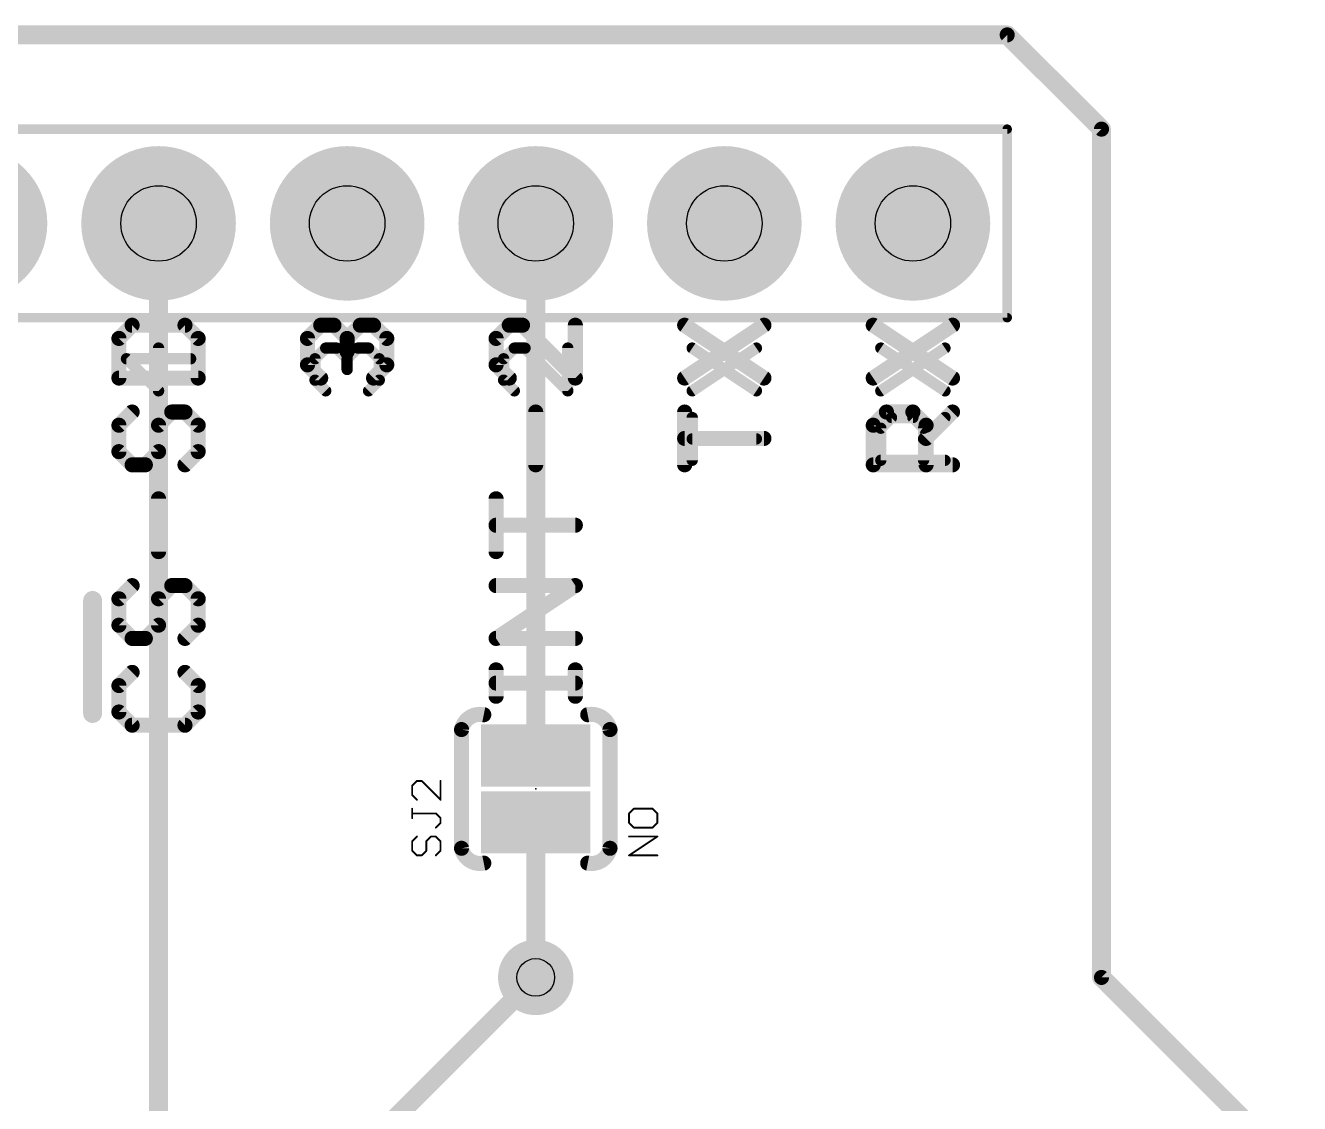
# Model space of a CAD drawing. Extents: x -27 to 80, y -11 to 53.
# Drawn here: x 42.66 to 59.82, y 38.94 to 53.47 of the extents above; entities that cross this region are included whole.
import ezdxf

# ---------------------------------------------------------------- set-up
doc = ezdxf.new("R2010")
doc.units = 0
for name, color, linetype in [('1', 12, 'CONTINUOUS'), ('16', 132, 'CONTINUOUS'), ('17', 110, 'CONTINUOUS'), ('18', 110, 'CONTINUOUS'), ('20', 53, 'CONTINUOUS'), ('21', 53, 'CONTINUOUS'), ('23', 53, 'CONTINUOUS'), ('25', 253, 'CONTINUOUS'), ('27', 253, 'CONTINUOUS'), ('29', 253, 'CONTINUOUS'), ('30', 253, 'CONTINUOUS'), ('44', 253, 'CONTINUOUS'), ('51', 53, 'CONTINUOUS')]:
    doc.layers.add(name, color=color, linetype=linetype)

# ---------------------------------------------------------------- blocks, each defined once
blk = doc.blocks.new('RECT')
blk.add_solid([(-0.5, -0.5), (0.5, -0.5), (-0.5, 0.5), (0.5, 0.5)])
blk = doc.blocks.new('ROUNDP')
at = {"const_width": 0.5}
blk.add_lwpolyline([(0, -0.25, 1), (0, 0.25, 1), (0, -0.25)], format="xyb", dxfattribs=at)
blk = doc.blocks.new('ROUNDV')
at = {"const_width": 0.5}
blk.add_lwpolyline([(0, -0.25, 1), (0, 0.25, 1), (0, -0.25)], format="xyb", dxfattribs=at)

msp = doc.modelspace()

# ---------------------------------------------------------------- linework, layer by layer
at = {"layer": '1', "const_width": 0.254}
for points in [[(2.54, 53.34), (55.88, 53.34)], [(55.88, 53.34), (57.15, 52.07)], [(57.15, 52.07), (57.15, 40.64)], [(44.45, 36.83), (44.45, 50.8)], [(49.53, 43.63), (49.53, 50.8)], [(49.53, 40.64), (49.53, 42.73)], [(57.15, 40.64), (59.69, 38.1)]]:
    msp.add_lwpolyline(points, dxfattribs=at)
at = {"layer": '1', "const_width": 0.127}
for points in [[(55.9249, 53.3849, 1), (55.8351, 53.2951)], [(55.88, 53.2765, 1), (55.88, 53.4035)], [(57.2135, 52.07, 1), (57.0865, 52.07)], [(57.1051, 52.0251, 1), (57.1949, 52.1149)], [(44.5135, 50.8, 1), (44.3865, 50.8)], [(49.5935, 50.8, 1), (49.4665, 50.8)], [(49.4665, 43.63, 1), (49.5935, 43.63)], [(49.5935, 42.73, 1), (49.4665, 42.73)], [(49.4665, 40.64, 1), (49.5935, 40.64)], [(57.1949, 40.6849, 1), (57.1051, 40.5951)], [(57.0865, 40.64, 1), (57.2135, 40.64)]]:
    msp.add_lwpolyline(points, format="xyb", dxfattribs=at)
at = {"layer": '16', "const_width": 0.254}
for points in [[(2.54, 53.34), (55.88, 53.34)], [(55.88, 53.34), (57.15, 52.07)], [(57.15, 52.07), (57.15, 40.64)], [(36.83, 27.94), (49.53, 40.64)], [(57.15, 40.64), (59.69, 38.1)]]:
    msp.add_lwpolyline(points, dxfattribs=at)
at = {"layer": '16', "const_width": 0.127}
for points in [[(55.9249, 53.3849, 1), (55.8351, 53.2951)], [(55.88, 53.2765, 1), (55.88, 53.4035)], [(57.2135, 52.07, 1), (57.0865, 52.07)], [(57.1051, 52.0251, 1), (57.1949, 52.1149)], [(49.5749, 40.5951, 1), (49.4851, 40.6849)], [(57.1949, 40.6849, 1), (57.1051, 40.5951)], [(57.0865, 40.64, 1), (57.2135, 40.64)]]:
    msp.add_lwpolyline(points, format="xyb", dxfattribs=at)
at = {"layer": '20', "const_width": 0.2032}
for points in [[(2.54, 53.34), (55.88, 53.34)], [(55.88, 53.34), (57.15, 52.07)], [(57.15, 52.07), (57.15, 40.64)], [(57.15, 40.64), (59.69, 38.1)]]:
    msp.add_lwpolyline(points, dxfattribs=at)
at = {"layer": '20', "const_width": 0.1016}
for points in [[(55.9159, 53.3759, 1), (55.8441, 53.3041)], [(55.88, 53.2892, 1), (55.88, 53.3908)], [(57.2008, 52.07, 1), (57.0992, 52.07)], [(57.1141, 52.0341, 1), (57.1859, 52.1059)], [(57.1859, 40.6759, 1), (57.1141, 40.6041)], [(57.0992, 40.64, 1), (57.2008, 40.64)]]:
    msp.add_lwpolyline(points, format="xyb", dxfattribs=at)
at = {"layer": '21'}
for points, const_width in [([(44.0936, 49.428), (43.9157, 49.25)], 0.2032), ([(44.8055, 49.428), (44.0936, 49.428)], 0.2032), ([(44.9834, 49.25), (44.8055, 49.428)], 0.2032), ([(46.4557, 49.2501), (46.6336, 49.428)], 0.2032), ([(46.6336, 49.428), (46.8116, 49.428)], 0.2032), ([(46.8116, 49.428), (46.9895, 49.2501)], 0.2032), ([(46.9895, 49.2501), (47.1675, 49.428)], 0.2032), ([(47.1675, 49.428), (47.3454, 49.428)], 0.2032), ([(47.3454, 49.428), (47.5234, 49.2501)], 0.2032), ([(49.1736, 49.428), (48.9957, 49.25)], 0.2032), ([(49.3516, 49.428), (49.1736, 49.428)], 0.2032), ([(50.0634, 48.7162), (49.3516, 49.428)], 0.2032), ([(50.0634, 49.428), (50.0634, 48.7162)], 0.2032), ([(51.5357, 48.7162), (52.6034, 49.428)], 0.2032), ([(51.5357, 49.428), (52.6034, 48.7162)], 0.2032), ([(54.0757, 48.7162), (55.1434, 49.428)], 0.2032), ([(54.0757, 49.428), (55.1434, 48.7162)], 0.2032), ([(43.9157, 49.25), (43.9157, 48.7162)], 0.2032), ([(44.9834, 48.7162), (44.9834, 49.25)], 0.2032), ([(46.4557, 48.8942), (46.4557, 49.2501)], 0.2032), ([(46.9895, 49.2501), (46.9895, 49.0721)], 0.2032), ([(47.5234, 49.2501), (47.5234, 48.8942)], 0.2032), ([(48.9957, 49.25), (48.9957, 48.8941)], 0.2032), ([(46.6336, 48.7162), (46.4557, 48.8942)], 0.2032), ([(47.5234, 48.8942), (47.3454, 48.7162)], 0.2032), ([(48.9957, 48.8941), (49.1736, 48.7162)], 0.2032), ([(43.9157, 48.7162), (44.9834, 48.7162)], 0.2032), ([(44.0936, 48.2586), (43.9157, 48.0807)], 0.2032), ([(44.4495, 48.0807), (44.6275, 48.2586)], 0.2032), ([(44.6275, 48.2586), (44.8055, 48.2586)], 0.2032), ([(44.8055, 48.2586), (44.9834, 48.0807)], 0.2032), ([(49.5295, 47.5468), (49.5295, 48.2586)], 0.2032), ([(51.5357, 47.5468), (51.5357, 48.2586)], 0.2032), ([(54.0757, 48.0807), (54.2536, 48.2586)], 0.2032), ([(54.2536, 48.2586), (54.6095, 48.2586)], 0.2032), ([(54.6095, 48.2586), (54.7875, 48.0807)], 0.2032), ([(54.7875, 47.9027), (55.1434, 48.2586)], 0.2032), ([(43.9157, 48.0807), (43.9157, 47.7247)], 0.2032), ([(44.4495, 47.7247), (44.4495, 48.0807)], 0.2032), ([(44.9834, 48.0807), (44.9834, 47.7247)], 0.2032), ([(54.0757, 47.5468), (54.0757, 48.0807)], 0.2032), ([(54.7875, 48.0807), (54.7875, 47.5468)], 0.2032), ([(52.6034, 47.9027), (51.5357, 47.9027)], 0.2032), ([(43.9157, 47.7247), (44.0936, 47.5468)], 0.2032), ([(44.2716, 47.5468), (44.4495, 47.7247)], 0.2032), ([(44.9834, 47.7247), (44.8055, 47.5468)], 0.2032), ([(44.0936, 47.5468), (44.2716, 47.5468)], 0.2032), ([(55.1434, 47.5468), (54.0757, 47.5468)], 0.2032), ([(44.4495, 46.3774), (44.4495, 47.0892)], 0.2032), ([(48.9957, 46.3774), (48.9957, 47.0892)], 0.2032), ([(50.0634, 46.7333), (48.9957, 46.7333)], 0.2032), ([(44.0936, 45.9198), (43.9157, 45.7419)], 0.2032), ([(44.4495, 45.7419), (44.6275, 45.9198)], 0.2032), ([(44.6275, 45.9198), (44.8055, 45.9198)], 0.2032), ([(44.8055, 45.9198), (44.9834, 45.7419)], 0.2032), ([(48.9957, 45.208), (50.0634, 45.9198)], 0.2032), ([(50.0634, 45.9198), (48.9957, 45.9198)], 0.2032), ([(43.561, 45.72), (43.561, 44.196)], 0.254), ([(43.9157, 45.7419), (43.9157, 45.386)], 0.2032), ([(44.4495, 45.386), (44.4495, 45.7419)], 0.2032), ([(44.9834, 45.7419), (44.9834, 45.386)], 0.2032), ([(43.9157, 45.386), (44.0936, 45.208)], 0.2032), ([(44.2716, 45.208), (44.4495, 45.386)], 0.2032), ([(44.9834, 45.386), (44.8055, 45.208)], 0.2032), ([(44.0936, 45.208), (44.2716, 45.208)], 0.2032), ([(50.0634, 45.208), (48.9957, 45.208)], 0.2032), ([(44.0936, 44.7504), (43.9157, 44.5725)], 0.2032), ([(44.9834, 44.5725), (44.8055, 44.7504)], 0.2032), ([(48.9957, 44.4284), (48.9957, 44.7843)], 0.2032), ([(50.0634, 44.4284), (50.0634, 44.7843)], 0.2032), ([(43.9157, 44.5725), (43.9157, 44.2166)], 0.2032), ([(44.9834, 44.2166), (44.9834, 44.5725)], 0.2032), ([(50.0634, 44.6064), (48.9957, 44.6064)], 0.2032), ([(43.9157, 44.2166), (44.0936, 44.0386)], 0.2032), ([(44.8055, 44.0386), (44.9834, 44.2166)], 0.2032), ([(44.0936, 44.0386), (44.8055, 44.0386)], 0.2032), ([(48.53, 42.38), (48.53, 43.98)], 0.2032), ([(50.53, 43.98), (50.53, 42.38)], 0.2032)]:
    msp.add_lwpolyline(points, dxfattribs=dict(at, const_width=const_width))
for points, const_width in [([(44.0936, 49.4788, 1), (44.0936, 49.3772)], 0.1016), ([(44.1296, 49.3921, 1), (44.0577, 49.4639)], 0.1016), ([(44.8414, 49.4639, 1), (44.7695, 49.3921)], 0.1016), ([(44.8055, 49.3772, 1), (44.8055, 49.4788)], 0.1016), ([(46.6336, 49.4788, 1), (46.6336, 49.3772)], 0.1016), ([(46.6696, 49.3921, 1), (46.5977, 49.4639)], 0.1016), ([(46.8475, 49.4639, 1), (46.7757, 49.3921)], 0.1016), ([(46.8116, 49.3772, 1), (46.8116, 49.4788)], 0.1016), ([(47.1675, 49.4788, 1), (47.1675, 49.3772)], 0.1016), ([(47.2034, 49.3921, 1), (47.1316, 49.4639)], 0.1016), ([(47.3814, 49.4639, 1), (47.3095, 49.3921)], 0.1016), ([(47.3454, 49.3772, 1), (47.3454, 49.4788)], 0.1016), ([(49.1736, 49.4788, 1), (49.1736, 49.3772)], 0.1016), ([(49.2096, 49.3921, 1), (49.1377, 49.4639)], 0.1016), ([(49.3875, 49.4639, 1), (49.3157, 49.3921)], 0.1016), ([(49.3516, 49.3772, 1), (49.3516, 49.4788)], 0.1016), ([(50.1142, 49.428, 1), (50.0126, 49.428)], 0.1016), ([(51.5639, 49.4703, 1), (51.5075, 49.3857)], 0.1016), ([(52.6316, 49.3857, 1), (52.5752, 49.4703)], 0.1016), ([(54.1039, 49.4703, 1), (54.0475, 49.3857)], 0.1016), ([(55.1716, 49.3857, 1), (55.1152, 49.4703)], 0.1016), ([(43.9665, 49.25, 1), (43.8649, 49.25)], 0.1016), ([(43.8798, 49.286, 1), (43.9516, 49.2141)], 0.1016), ([(45.0342, 49.25, 1), (44.9326, 49.25)], 0.1016), ([(44.9475, 49.2141, 1), (45.0193, 49.286)], 0.1016), ([(46.5065, 49.2501, 1), (46.4049, 49.2501)], 0.1016), ([(46.4198, 49.286, 1), (46.4916, 49.2141)], 0.1016), ([(47.0403, 49.2501, 1), (46.9387, 49.2501)], 0.1016), ([(46.9536, 49.286, 1), (47.0255, 49.2141)], 0.1016), ([(46.9536, 49.2141, 1), (47.0255, 49.286)], 0.1016), ([(47.5742, 49.2501, 1), (47.4726, 49.2501)], 0.1016), ([(47.4875, 49.2141, 1), (47.5593, 49.286)], 0.1016), ([(49.0465, 49.25, 1), (48.9449, 49.25)], 0.1016), ([(48.9598, 49.286, 1), (49.0316, 49.2141)], 0.1016), ([(46.9387, 49.0721, 1), (47.0403, 49.0721)], 0.1016), ([(46.4916, 48.9301, 1), (46.4198, 48.8582)], 0.1016), ([(46.4049, 48.8942, 1), (46.5065, 48.8942)], 0.1016), ([(47.4726, 48.8942, 1), (47.5742, 48.8942)], 0.1016), ([(47.5593, 48.8582, 1), (47.4875, 48.9301)], 0.1016), ([(49.0316, 48.9301, 1), (48.9598, 48.8582)], 0.1016), ([(48.9449, 48.8941, 1), (49.0465, 48.8941)], 0.1016), ([(43.9157, 48.767, 1), (43.9157, 48.6654)], 0.1016), ([(43.8649, 48.7162, 1), (43.9665, 48.7162)], 0.1016), ([(44.9326, 48.7162, 1), (45.0342, 48.7162)], 0.1016), ([(44.9834, 48.6654, 1), (44.9834, 48.767)], 0.1016), ([(46.5977, 48.6803, 1), (46.6696, 48.7521)], 0.1016), ([(47.3095, 48.7521, 1), (47.3814, 48.6803)], 0.1016), ([(49.1377, 48.6803, 1), (49.2096, 48.7521)], 0.1016), ([(50.0126, 48.7162, 1), (50.1142, 48.7162)], 0.1016), ([(50.0275, 48.6803, 1), (50.0993, 48.7521)], 0.1016), ([(51.5075, 48.7585, 1), (51.5639, 48.6739)], 0.1016), ([(52.5752, 48.6739, 1), (52.6316, 48.7585)], 0.1016), ([(54.0475, 48.7585, 1), (54.1039, 48.6739)], 0.1016), ([(55.1152, 48.6739, 1), (55.1716, 48.7585)], 0.1016), ([(44.1296, 48.2227, 1), (44.0577, 48.2945)], 0.1016), ([(44.6275, 48.3094, 1), (44.6275, 48.2078)], 0.1016), ([(44.6634, 48.2227, 1), (44.5916, 48.2945)], 0.1016), ([(44.8414, 48.2945, 1), (44.7695, 48.2227)], 0.1016), ([(44.8055, 48.2078, 1), (44.8055, 48.3094)], 0.1016), ([(49.5803, 48.2586, 1), (49.4787, 48.2586)], 0.1016), ([(51.5865, 48.2586, 1), (51.4849, 48.2586)], 0.1016), ([(54.2536, 48.3094, 1), (54.2536, 48.2078)], 0.1016), ([(54.2896, 48.2227, 1), (54.2177, 48.2945)], 0.1016), ([(54.6455, 48.2945, 1), (54.5736, 48.2227)], 0.1016), ([(54.6095, 48.2078, 1), (54.6095, 48.3094)], 0.1016), ([(55.1793, 48.2227, 1), (55.1075, 48.2945)], 0.1016), ([(43.9665, 48.0807, 1), (43.8649, 48.0807)], 0.1016), ([(43.8798, 48.1166, 1), (43.9516, 48.0447)], 0.1016), ([(44.5003, 48.0807, 1), (44.3987, 48.0807)], 0.1016), ([(44.4136, 48.1166, 1), (44.4855, 48.0447)], 0.1016), ([(45.0342, 48.0807, 1), (44.9326, 48.0807)], 0.1016), ([(44.9475, 48.0447, 1), (45.0193, 48.1166)], 0.1016), ([(54.1265, 48.0807, 1), (54.0249, 48.0807)], 0.1016), ([(54.0398, 48.1166, 1), (54.1116, 48.0447)], 0.1016), ([(54.8383, 48.0807, 1), (54.7367, 48.0807)], 0.1016), ([(54.7516, 48.0447, 1), (54.8234, 48.1166)], 0.1016), ([(51.5357, 47.9535, 1), (51.5357, 47.8519)], 0.1016), ([(52.6034, 47.8519, 1), (52.6034, 47.9535)], 0.1016), ([(54.7516, 47.9386, 1), (54.8234, 47.8668)], 0.1016), ([(43.9516, 47.7607, 1), (43.8798, 47.6888)], 0.1016), ([(43.8649, 47.7247, 1), (43.9665, 47.7247)], 0.1016), ([(44.3987, 47.7247, 1), (44.5003, 47.7247)], 0.1016), ([(44.4855, 47.6888, 1), (44.4136, 47.7607)], 0.1016), ([(44.9326, 47.7247, 1), (45.0342, 47.7247)], 0.1016), ([(45.0193, 47.6888, 1), (44.9475, 47.7607)], 0.1016), ([(44.0936, 47.5976, 1), (44.0936, 47.496)], 0.1016), ([(44.0577, 47.5109, 1), (44.1296, 47.5827)], 0.1016), ([(44.2357, 47.5827, 1), (44.3075, 47.5109)], 0.1016), ([(44.2716, 47.496, 1), (44.2716, 47.5976)], 0.1016), ([(44.7695, 47.5827, 1), (44.8414, 47.5109)], 0.1016), ([(49.4787, 47.5468, 1), (49.5803, 47.5468)], 0.1016), ([(51.4849, 47.5468, 1), (51.5865, 47.5468)], 0.1016), ([(54.0757, 47.5976, 1), (54.0757, 47.496)], 0.1016), ([(54.0249, 47.5468, 1), (54.1265, 47.5468)], 0.1016), ([(54.7367, 47.5468, 1), (54.8383, 47.5468)], 0.1016), ([(55.1434, 47.496, 1), (55.1434, 47.5976)], 0.1016), ([(44.5003, 47.0892, 1), (44.3987, 47.0892)], 0.1016), ([(49.0465, 47.0892, 1), (48.9449, 47.0892)], 0.1016), ([(48.9957, 46.7841, 1), (48.9957, 46.6825)], 0.1016), ([(50.0634, 46.6825, 1), (50.0634, 46.7841)], 0.1016), ([(44.3987, 46.3774, 1), (44.5003, 46.3774)], 0.1016), ([(48.9449, 46.3774, 1), (49.0465, 46.3774)], 0.1016), ([(44.1296, 45.8839, 1), (44.0577, 45.9557)], 0.1016), ([(44.6275, 45.9706, 1), (44.6275, 45.869)], 0.1016), ([(44.6634, 45.8839, 1), (44.5916, 45.9557)], 0.1016), ([(44.8414, 45.9557, 1), (44.7695, 45.8839)], 0.1016), ([(44.8055, 45.869, 1), (44.8055, 45.9706)], 0.1016), ([(48.9957, 45.9706, 1), (48.9957, 45.869)], 0.1016), ([(50.0916, 45.8775, 1), (50.0352, 45.9621)], 0.1016), ([(50.0634, 45.869, 1), (50.0634, 45.9706)], 0.1016), ([(43.6245, 45.72, 1), (43.4975, 45.72)], 0.127), ([(43.9665, 45.7419, 1), (43.8649, 45.7419)], 0.1016), ([(43.8798, 45.7778, 1), (43.9516, 45.7059)], 0.1016), ([(44.5003, 45.7419, 1), (44.3987, 45.7419)], 0.1016), ([(44.4136, 45.7778, 1), (44.4855, 45.7059)], 0.1016), ([(45.0342, 45.7419, 1), (44.9326, 45.7419)], 0.1016), ([(44.9475, 45.7059, 1), (45.0193, 45.7778)], 0.1016), ([(43.9516, 45.4219, 1), (43.8798, 45.35)], 0.1016), ([(44.4855, 45.35, 1), (44.4136, 45.4219)], 0.1016), ([(45.0193, 45.35, 1), (44.9475, 45.4219)], 0.1016), ([(43.8649, 45.386, 1), (43.9665, 45.386)], 0.1016), ([(44.0936, 45.2588, 1), (44.0936, 45.1572)], 0.1016), ([(44.2716, 45.1572, 1), (44.2716, 45.2588)], 0.1016), ([(44.3987, 45.386, 1), (44.5003, 45.386)], 0.1016), ([(44.9326, 45.386, 1), (45.0342, 45.386)], 0.1016), ([(48.9957, 45.2588, 1), (48.9957, 45.1572)], 0.1016), ([(50.0634, 45.1572, 1), (50.0634, 45.2588)], 0.1016), ([(44.0577, 45.1721, 1), (44.1296, 45.2439)], 0.1016), ([(44.2357, 45.2439, 1), (44.3075, 45.1721)], 0.1016), ([(44.7695, 45.2439, 1), (44.8414, 45.1721)], 0.1016), ([(48.9675, 45.2503, 1), (49.0239, 45.1657)], 0.1016), ([(44.1296, 44.7145, 1), (44.0577, 44.7863)], 0.1016), ([(44.8414, 44.7863, 1), (44.7695, 44.7145)], 0.1016), ([(49.0465, 44.7843, 1), (48.9449, 44.7843)], 0.1016), ([(50.1142, 44.7843, 1), (50.0126, 44.7843)], 0.1016), ([(43.9665, 44.5725, 1), (43.8649, 44.5725)], 0.1016), ([(43.8798, 44.6084, 1), (43.9516, 44.5365)], 0.1016), ([(45.0342, 44.5725, 1), (44.9326, 44.5725)], 0.1016), ([(44.9475, 44.5365, 1), (45.0193, 44.6084)], 0.1016), ([(48.9957, 44.6572, 1), (48.9957, 44.5556)], 0.1016), ([(50.0634, 44.5556, 1), (50.0634, 44.6572)], 0.1016), ([(48.9449, 44.4284, 1), (49.0465, 44.4284)], 0.1016), ([(50.0126, 44.4284, 1), (50.1142, 44.4284)], 0.1016), ([(43.9516, 44.2525, 1), (43.8798, 44.1806)], 0.1016), ([(45.0193, 44.1806, 1), (44.9475, 44.2525)], 0.1016), ([(48.83, 44.18, 0.4142), (48.53, 43.98)], 0.2032), ([(48.82, 44.1302, 1), (48.84, 44.2298)], 0.1016), ([(50.53, 43.98, 0.4142), (50.23, 44.18)], 0.2032), ([(50.22, 44.2298, 1), (50.24, 44.1302)], 0.1016), ([(43.4975, 44.196, 1), (43.6245, 44.196)], 0.127), ([(43.8649, 44.2166, 1), (43.9665, 44.2166)], 0.1016), ([(44.0936, 44.0894, 1), (44.0936, 43.9878)], 0.1016), ([(44.0577, 44.0027, 1), (44.1296, 44.0745)], 0.1016), ([(44.7695, 44.0745, 1), (44.8414, 44.0027)], 0.1016), ([(44.8055, 43.9878, 1), (44.8055, 44.0894)], 0.1016), ([(44.9326, 44.2166, 1), (45.0342, 44.2166)], 0.1016), ([(48.5808, 43.98, 1), (48.4792, 43.98)], 0.1016), ([(48.4802, 43.99, 1), (48.5798, 43.97)], 0.1016), ([(50.5808, 43.98, 1), (50.4792, 43.98)], 0.1016), ([(50.4802, 43.97, 1), (50.5798, 43.99)], 0.1016), ([(48.53, 42.38, 0.4142), (48.83, 42.18)], 0.2032), ([(48.5798, 42.39, 1), (48.4802, 42.37)], 0.1016), ([(48.4792, 42.38, 1), (48.5808, 42.38)], 0.1016), ([(50.23, 42.18, 0.4142), (50.53, 42.38)], 0.2032), ([(50.4792, 42.38, 1), (50.5808, 42.38)], 0.1016), ([(50.5798, 42.37, 1), (50.4802, 42.39)], 0.1016), ([(48.84, 42.1302, 1), (48.82, 42.2298)], 0.1016), ([(50.24, 42.2298, 1), (50.22, 42.1302)], 0.1016)]:
    msp.add_lwpolyline(points, format="xyb", dxfattribs=dict(at, const_width=const_width))
at = {"layer": '23'}
msp.add_point((49.53, 43.18), dxfattribs=at)
at = {"layer": '25', "const_width": 0.0254}
for points in [[(47.9295, 43.2873), (47.866, 43.2238)], [(47.9931, 43.2873), (47.9295, 43.2873)], [(48.2473, 43.0331), (47.9931, 43.2873)], [(48.2473, 43.2873), (48.2473, 43.0331)], [(47.866, 43.2238), (47.866, 43.0967)], [(47.866, 43.0967), (47.9295, 43.0331)], [(47.866, 42.786), (47.866, 42.9131)], [(48.1837, 42.8496), (47.866, 42.8496)], [(48.2473, 42.786), (48.1837, 42.8496)], [(48.1837, 42.6589), (48.2473, 42.7225)], [(48.2473, 42.7225), (48.2473, 42.786)], [(47.9295, 42.5389), (47.866, 42.4754)], [(47.866, 42.4754), (47.866, 42.3483)], [(48.0566, 42.4754), (48.1202, 42.5389)], [(48.0566, 42.3483), (48.0566, 42.4754)], [(48.1202, 42.5389), (48.1837, 42.5389)], [(48.1837, 42.5389), (48.2473, 42.4754)], [(48.2473, 42.4754), (48.2473, 42.3483)], [(47.866, 42.3483), (47.9295, 42.2847)], [(47.9295, 42.2847), (47.9931, 42.2847)], [(47.9931, 42.2847), (48.0566, 42.3483)], [(48.2473, 42.3483), (48.1837, 42.2847)]]:
    msp.add_lwpolyline(points, dxfattribs=at)
at = {"layer": '25', "const_width": 0.0127}
for points in [[(47.9295, 43.2937, 1), (47.9295, 43.281)], [(47.934, 43.2828, 1), (47.925, 43.2918)], [(47.9976, 43.2918, 1), (47.9886, 43.2828)], [(47.9931, 43.281, 1), (47.9931, 43.2937)], [(48.2537, 43.2873, 1), (48.241, 43.2873)], [(47.8723, 43.2238, 1), (47.8596, 43.2238)], [(47.8615, 43.2283, 1), (47.8705, 43.2193)], [(47.8705, 43.1012, 1), (47.8615, 43.0922)], [(47.8596, 43.0967, 1), (47.8723, 43.0967)], [(47.8723, 42.9131, 1), (47.8596, 42.9131)], [(47.925, 43.0286, 1), (47.934, 43.0376)], [(48.241, 43.0331, 1), (48.2537, 43.0331)], [(48.2428, 43.0286, 1), (48.2518, 43.0376)], [(47.866, 42.8559, 1), (47.866, 42.8432)], [(47.8596, 42.786, 1), (47.8723, 42.786)], [(48.1882, 42.8541, 1), (48.1793, 42.8451)], [(48.1837, 42.8432, 1), (48.1837, 42.8559)], [(48.2537, 42.786, 1), (48.241, 42.786)], [(48.241, 42.7225, 1), (48.2537, 42.7225)], [(48.2428, 42.7815, 1), (48.2518, 42.7905)], [(48.2518, 42.718, 1), (48.2428, 42.7269)], [(48.1793, 42.6634, 1), (48.1882, 42.6544)], [(47.8723, 42.4754, 1), (47.8596, 42.4754)], [(47.8615, 42.4799, 1), (47.8705, 42.4709)], [(47.934, 42.5344, 1), (47.925, 42.5434)], [(48.0521, 42.4799, 1), (48.0611, 42.4709)], [(48.063, 42.4754, 1), (48.0503, 42.4754)], [(48.1202, 42.5453, 1), (48.1202, 42.5326)], [(48.1247, 42.5344, 1), (48.1157, 42.5434)], [(48.1882, 42.5434, 1), (48.1793, 42.5344)], [(48.1837, 42.5326, 1), (48.1837, 42.5453)], [(48.2537, 42.4754, 1), (48.241, 42.4754)], [(48.2428, 42.4709, 1), (48.2518, 42.4799)], [(47.8705, 42.3527, 1), (47.8615, 42.3438)], [(47.8596, 42.3483, 1), (47.8723, 42.3483)], [(47.9295, 42.291, 1), (47.9295, 42.2784)], [(47.925, 42.2802, 1), (47.934, 42.2892)], [(47.9886, 42.2892, 1), (47.9976, 42.2802)], [(47.9931, 42.2784, 1), (47.9931, 42.291)], [(48.0503, 42.3483, 1), (48.063, 42.3483)], [(48.0611, 42.3438, 1), (48.0521, 42.3527)], [(48.1793, 42.2892, 1), (48.1882, 42.2802)], [(48.241, 42.3483, 1), (48.2537, 42.3483)], [(48.2518, 42.3438, 1), (48.2428, 42.3527)]]:
    msp.add_lwpolyline(points, format="xyb", dxfattribs=at)
at = {"layer": '27', "const_width": 0.0254}
for points in [[(50.8505, 42.9131), (50.787, 42.8496)], [(51.1047, 42.9131), (50.8505, 42.9131)], [(51.1683, 42.8496), (51.1047, 42.9131)], [(50.787, 42.8496), (50.787, 42.7225)], [(50.787, 42.7225), (50.8505, 42.6589)], [(51.1047, 42.6589), (51.1683, 42.7225)], [(51.1683, 42.7225), (51.1683, 42.8496)], [(50.8505, 42.6589), (51.1047, 42.6589)], [(50.787, 42.2847), (51.1683, 42.5389)], [(51.1683, 42.5389), (50.787, 42.5389)], [(51.1683, 42.2847), (50.787, 42.2847)]]:
    msp.add_lwpolyline(points, dxfattribs=at)
at = {"layer": '27', "const_width": 0.0127}
for points in [[(50.8505, 42.9195, 1), (50.8505, 42.9068)], [(50.855, 42.9086, 1), (50.846, 42.9176)], [(51.1092, 42.9176, 1), (51.1003, 42.9086)], [(51.1047, 42.9068, 1), (51.1047, 42.9195)], [(50.7933, 42.8496, 1), (50.7806, 42.8496)], [(50.7825, 42.8541, 1), (50.7915, 42.8451)], [(50.7915, 42.7269, 1), (50.7825, 42.718)], [(50.7806, 42.7225, 1), (50.7933, 42.7225)], [(51.1746, 42.8496, 1), (51.162, 42.8496)], [(51.162, 42.7225, 1), (51.1746, 42.7225)], [(51.1638, 42.8451, 1), (51.1728, 42.8541)], [(51.1728, 42.718, 1), (51.1638, 42.7269)], [(50.8505, 42.6653, 1), (50.8505, 42.6526)], [(50.846, 42.6544, 1), (50.855, 42.6634)], [(51.1003, 42.6634, 1), (51.1092, 42.6544)], [(51.1047, 42.6526, 1), (51.1047, 42.6653)], [(50.787, 42.5453, 1), (50.787, 42.5326)], [(51.1718, 42.5336, 1), (51.1648, 42.5442)], [(51.1683, 42.5326, 1), (51.1683, 42.5453)], [(50.787, 42.291, 1), (50.787, 42.2784)], [(50.7835, 42.29, 1), (50.7905, 42.2794)], [(51.1683, 42.2784, 1), (51.1683, 42.291)]]:
    msp.add_lwpolyline(points, format="xyb", dxfattribs=at)
at = {"layer": '44'}
for centre, radius in [((44.45, 50.8), 0.508), ((46.99, 50.8), 0.508), ((49.53, 50.8), 0.508), ((52.07, 50.8), 0.508), ((54.61, 50.8), 0.508), ((49.53, 40.64), 0.254)]:
    msp.add_circle(centre, radius, dxfattribs=at)
at = {"layer": '51'}
for points, const_width in [([(55.88, 53.34), (2.54, 53.34)], 0.254), ([(57.15, 52.07), (55.88, 53.34)], 0.254), ([(57.15, 40.64), (57.15, 52.07)], 0.254), ([(35.56, 52.07), (55.88, 52.07)], 0.127), ([(55.88, 52.07), (55.88, 49.53)], 0.127), ([(55.88, 49.53), (35.56, 49.53)], 0.127), ([(44.4496, 48.5437), (44.4496, 49.1199)], 0.1524), ([(46.5575, 48.9759), (46.7015, 49.1199)], 0.1524), ([(46.7015, 49.1199), (46.8456, 49.1199)], 0.1524), ([(46.8456, 49.1199), (46.9896, 48.9759)], 0.1524), ([(46.9896, 48.9759), (47.1337, 49.1199)], 0.1524), ([(47.1337, 49.1199), (47.2777, 49.1199)], 0.1524), ([(47.2777, 49.1199), (47.4218, 48.9759)], 0.1524), ([(49.2415, 49.1199), (49.0975, 48.9759)], 0.1524), ([(49.3856, 49.1199), (49.2415, 49.1199)], 0.1524), ([(49.9618, 48.5437), (49.3856, 49.1199)], 0.1524), ([(49.9618, 49.1199), (49.9618, 48.5437)], 0.1524), ([(51.6375, 48.5437), (52.5018, 49.1199)], 0.1524), ([(51.6375, 49.1199), (52.5018, 48.5437)], 0.1524), ([(54.1775, 48.5437), (55.0418, 49.1199)], 0.1524), ([(54.1775, 49.1199), (55.0418, 48.5437)], 0.1524), ([(44.8818, 48.9759), (44.0175, 48.9759)], 0.1524), ([(44.0175, 48.9759), (44.4496, 48.5437)], 0.1524), ([(46.5575, 48.6877), (46.5575, 48.9759)], 0.1524), ([(46.9896, 48.9759), (46.9896, 48.8318)], 0.1524), ([(47.4218, 48.9759), (47.4218, 48.6877)], 0.1524), ([(49.0975, 48.9759), (49.0975, 48.6877)], 0.1524), ([(46.7015, 48.5437), (46.5575, 48.6877)], 0.1524), ([(47.4218, 48.6877), (47.2777, 48.5437)], 0.1524), ([(49.0975, 48.6877), (49.2415, 48.5437)], 0.1524), ([(51.6375, 47.6082), (51.6375, 48.1844)], 0.1524), ([(54.1775, 48.0403), (54.3215, 48.1844)], 0.1524), ([(54.3215, 48.1844), (54.6096, 48.1844)], 0.1524), ([(54.6096, 48.1844), (54.7537, 48.0403)], 0.1524), ([(54.7537, 47.8963), (55.0418, 48.1844)], 0.1524), ([(54.1775, 47.6082), (54.1775, 48.0403)], 0.1524), ([(54.7537, 48.0403), (54.7537, 47.6082)], 0.1524), ([(52.5018, 47.8963), (51.6375, 47.8963)], 0.1524), ([(55.0418, 47.6082), (54.1775, 47.6082)], 0.1524), ([(59.69, 38.1), (57.15, 40.64)], 0.254)]:
    msp.add_lwpolyline(points, dxfattribs=dict(at, const_width=const_width))
for points, const_width in [([(55.9249, 53.3849, 1), (55.8351, 53.2951)], 0.127), ([(55.88, 53.2765, 1), (55.88, 53.4035)], 0.127), ([(57.2135, 52.07, 1), (57.0865, 52.07)], 0.127), ([(57.1051, 52.0251, 1), (57.1949, 52.1149)], 0.127), ([(55.9118, 52.07, 1), (55.8483, 52.07)], 0.0635), ([(55.88, 52.0382, 1), (55.88, 52.1018)], 0.0635), ([(55.88, 49.4982, 1), (55.88, 49.5618)], 0.0635), ([(55.8483, 49.53, 1), (55.9118, 49.53)], 0.0635), ([(44.4877, 49.1199, 1), (44.4115, 49.1199)], 0.0762), ([(46.7015, 49.158, 1), (46.7015, 49.0818)], 0.0762), ([(46.7285, 49.093, 1), (46.6746, 49.1468)], 0.0762), ([(46.8725, 49.1468, 1), (46.8186, 49.093)], 0.0762), ([(46.8456, 49.0818, 1), (46.8456, 49.158)], 0.0762), ([(47.1337, 49.158, 1), (47.1337, 49.0818)], 0.0762), ([(47.1606, 49.093, 1), (47.1067, 49.1468)], 0.0762), ([(47.3047, 49.1468, 1), (47.2508, 49.093)], 0.0762), ([(47.2777, 49.0818, 1), (47.2777, 49.158)], 0.0762), ([(49.2415, 49.158, 1), (49.2415, 49.0818)], 0.0762), ([(49.2685, 49.093, 1), (49.2146, 49.1468)], 0.0762), ([(49.4125, 49.1468, 1), (49.3586, 49.093)], 0.0762), ([(49.3856, 49.0818, 1), (49.3856, 49.158)], 0.0762), ([(49.9999, 49.1199, 1), (49.9237, 49.1199)], 0.0762), ([(51.6586, 49.1516, 1), (51.6163, 49.0882)], 0.0762), ([(52.5229, 49.0882, 1), (52.4807, 49.1516)], 0.0762), ([(54.1986, 49.1516, 1), (54.1563, 49.0882)], 0.0762), ([(55.0629, 49.0882, 1), (55.0207, 49.1516)], 0.0762), ([(44.0444, 49.0028, 1), (43.9905, 48.9489)], 0.0762), ([(44.0175, 49.014, 1), (44.0175, 48.9378)], 0.0762), ([(44.8818, 48.9378, 1), (44.8818, 49.014)], 0.0762), ([(46.5305, 49.0028, 1), (46.5844, 48.9489)], 0.0762), ([(46.5956, 48.9759, 1), (46.5194, 48.9759)], 0.0762), ([(47.0277, 48.9759, 1), (46.9515, 48.9759)], 0.0762), ([(46.9627, 49.0028, 1), (47.0166, 48.9489)], 0.0762), ([(46.9627, 48.9489, 1), (47.0166, 49.0028)], 0.0762), ([(47.4599, 48.9759, 1), (47.3837, 48.9759)], 0.0762), ([(47.3949, 48.9489, 1), (47.4487, 49.0028)], 0.0762), ([(49.0705, 49.0028, 1), (49.1244, 48.9489)], 0.0762), ([(49.1356, 48.9759, 1), (49.0594, 48.9759)], 0.0762), ([(46.5844, 48.7147, 1), (46.5305, 48.6608)], 0.0762), ([(46.9515, 48.8318, 1), (47.0277, 48.8318)], 0.0762), ([(47.4487, 48.6608, 1), (47.3949, 48.7147)], 0.0762), ([(49.1244, 48.7147, 1), (49.0705, 48.6608)], 0.0762), ([(44.4115, 48.5437, 1), (44.4877, 48.5437)], 0.0762), ([(44.4227, 48.5167, 1), (44.4766, 48.5706)], 0.0762), ([(46.5194, 48.6877, 1), (46.5956, 48.6877)], 0.0762), ([(46.6746, 48.5167, 1), (46.7285, 48.5706)], 0.0762), ([(47.2508, 48.5706, 1), (47.3047, 48.5167)], 0.0762), ([(47.3837, 48.6877, 1), (47.4599, 48.6877)], 0.0762), ([(49.0594, 48.6877, 1), (49.1356, 48.6877)], 0.0762), ([(49.2146, 48.5167, 1), (49.2685, 48.5706)], 0.0762), ([(49.9237, 48.5437, 1), (49.9999, 48.5437)], 0.0762), ([(49.9349, 48.5167, 1), (49.9887, 48.5706)], 0.0762), ([(51.6163, 48.5754, 1), (51.6586, 48.512)], 0.0762), ([(52.4807, 48.512, 1), (52.5229, 48.5754)], 0.0762), ([(54.1563, 48.5754, 1), (54.1986, 48.512)], 0.0762), ([(55.0207, 48.512, 1), (55.0629, 48.5754)], 0.0762), ([(51.6756, 48.1844, 1), (51.5994, 48.1844)], 0.0762), ([(54.3215, 48.2225, 1), (54.3215, 48.1463)], 0.0762), ([(54.3485, 48.1574, 1), (54.2946, 48.2113)], 0.0762), ([(54.6366, 48.2113, 1), (54.5827, 48.1574)], 0.0762), ([(54.6096, 48.1463, 1), (54.6096, 48.2225)], 0.0762), ([(55.0687, 48.1574, 1), (55.0149, 48.2113)], 0.0762), ([(54.1505, 48.0673, 1), (54.2044, 48.0134)], 0.0762), ([(54.2156, 48.0403, 1), (54.1394, 48.0403)], 0.0762), ([(54.7918, 48.0403, 1), (54.7156, 48.0403)], 0.0762), ([(54.7267, 48.0134, 1), (54.7806, 48.0673)], 0.0762), ([(51.6375, 47.9344, 1), (51.6375, 47.8582)], 0.0762), ([(52.5018, 47.8582, 1), (52.5018, 47.9344)], 0.0762), ([(54.7267, 47.9232, 1), (54.7806, 47.8693)], 0.0762), ([(51.5994, 47.6082, 1), (51.6756, 47.6082)], 0.0762), ([(54.1775, 47.6463, 1), (54.1775, 47.5701)], 0.0762), ([(54.1394, 47.6082, 1), (54.2156, 47.6082)], 0.0762), ([(54.7156, 47.6082, 1), (54.7918, 47.6082)], 0.0762), ([(55.0418, 47.5701, 1), (55.0418, 47.6463)], 0.0762), ([(57.1949, 40.6849, 1), (57.1051, 40.5951)], 0.127), ([(57.0865, 40.64, 1), (57.2135, 40.64)], 0.127)]:
    msp.add_lwpolyline(points, format="xyb", dxfattribs=dict(at, const_width=const_width))

# ---------------------------------------------------------------- block references
at = {"layer": '1', "xscale": 0.635, "yscale": 1.27, "rotation": 90}
for p in [(49.53, 43.63), (49.53, 42.73)]:
    msp.add_blockref('RECT', p, dxfattribs=at)
at = {"layer": '17', "xscale": 1.8796, "yscale": 1.8796}
for p in [(41.91, 50.8), (41.91, 50.8), (44.45, 50.8), (44.45, 50.8), (46.99, 50.8), (46.99, 50.8), (49.53, 50.8), (49.53, 50.8), (52.07, 50.8), (52.07, 50.8), (54.61, 50.8), (54.61, 50.8)]:
    msp.add_blockref('ROUNDP', p, dxfattribs=at)
at = {"layer": '18', "xscale": 1.016, "yscale": 1.016}
msp.add_blockref('ROUNDV', (49.53, 40.64), dxfattribs=at)
msp.add_blockref('ROUNDV', (49.53, 40.64), dxfattribs=at)
at = {"layer": '29', "xscale": 2.0828, "yscale": 2.0828}
for p in [(41.91, 50.8), (44.45, 50.8), (46.99, 50.8), (49.53, 50.8), (52.07, 50.8), (54.61, 50.8)]:
    msp.add_blockref('ROUNDP', p, dxfattribs=at)
at = {"layer": '29', "xscale": 0.8382, "yscale": 1.4732, "rotation": 90}
for p in [(49.53, 43.63), (49.53, 42.73)]:
    msp.add_blockref('RECT', p, dxfattribs=at)
at = {"layer": '30', "xscale": 2.0828, "yscale": 2.0828}
for p in [(41.91, 50.8), (44.45, 50.8), (46.99, 50.8), (49.53, 50.8), (52.07, 50.8), (54.61, 50.8)]:
    msp.add_blockref('ROUNDP', p, dxfattribs=at)

doc.saveas('drawing.dxf')
